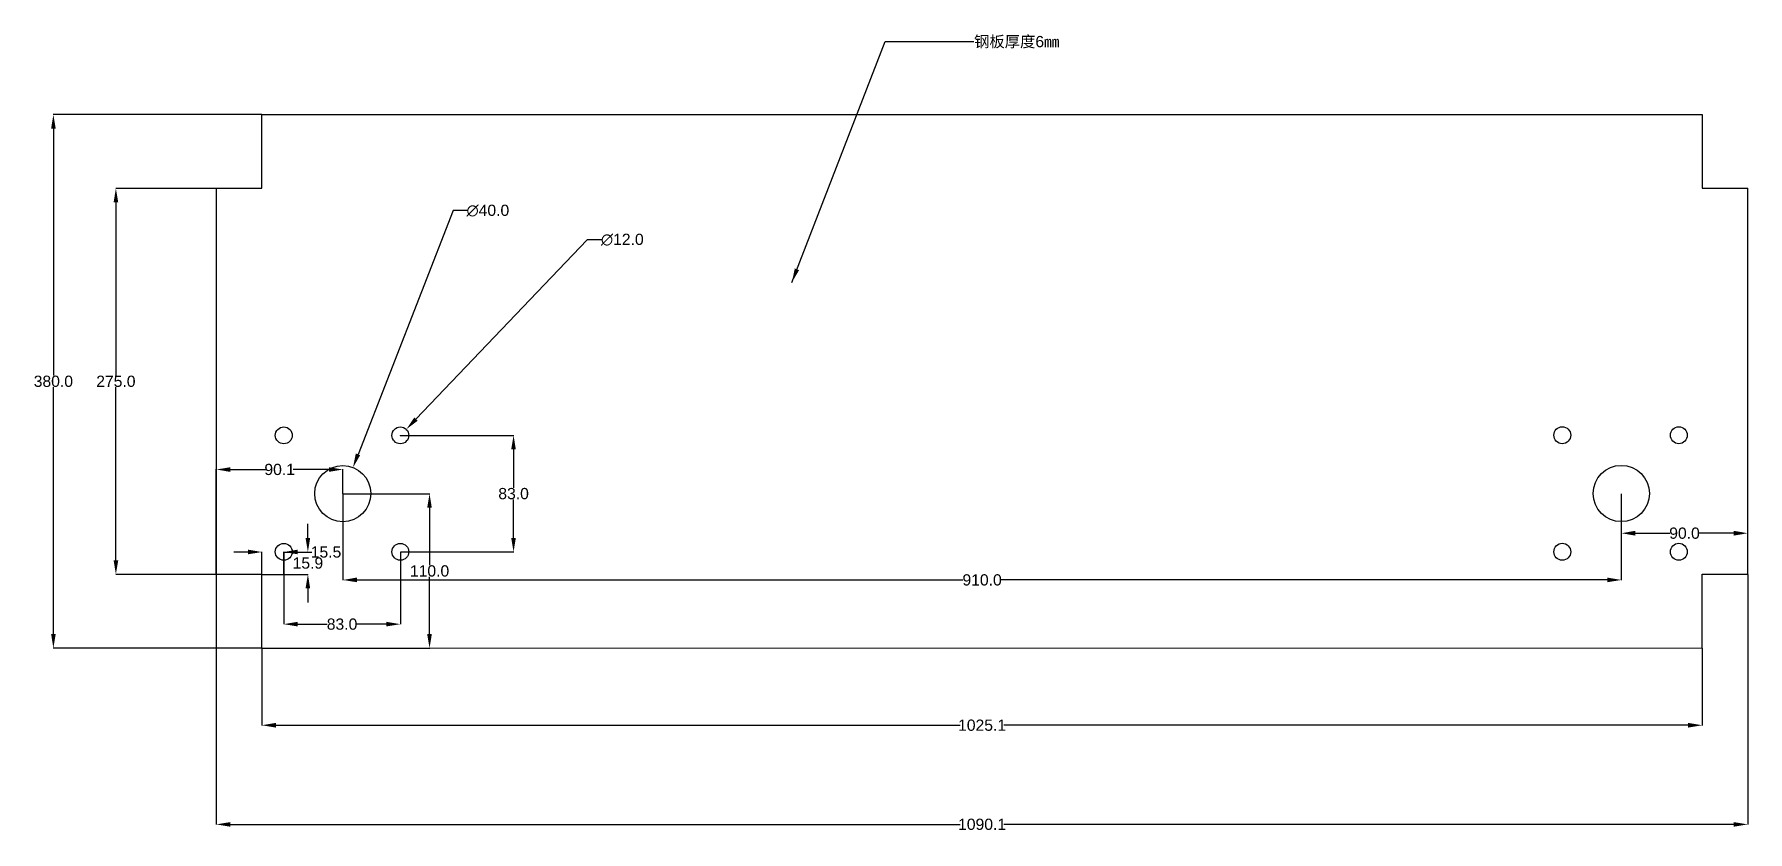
# Model space of a CAD drawing. Header units: millimetres. Extents: x -145 to 1075, y -131 to 437.
import ezdxf

# ---------------------------------------------------------------- set-up
doc = ezdxf.new("R2010")
doc.units = ezdxf.units.MM
doc.styles.get("Standard").update_dxf_attribs({"font": 'arial.ttf'})
doc.dimstyles.get("Standard").update_dxf_attribs({"dimtxt": 8, "dimasz": 10, "dimexe": 0.18, "dimexo": 0.0625, "dimgap": 0.09, "dimtad": 0, "dimtih": 1, "dimtoh": 1, "dimdec": 1, "dimzin": 0, "dimdsep": 46, "dimtxsty": 'Standard', "dimcen": 0.09, "dimclrd": 3, "dimclre": 3, "dimclrt": 3, "dimadec": 0, "dimazin": 0, "dimtfac": 1, "dimtdec": 1, "dimtofl": 0, "dimtmove": 0, "dimatfit": 3, "dimfxl": 1, "dimtolj": 1, "dimtzin": 0, "dimarcsym": 0})

# ---------------------------------------------------------------- blocks, each defined once
blk = doc.blocks.new('*D1')
at = {"color": 3, "lineweight": -2, "transparency": 16777216}
for p, q in [((17.3, 379.9), (-131.2, 379.9)), ((-131.1, 369.9), (-131.1, 194.1)), ((-131.1, 9.9), (-131.1, 185.7)), ((17.3, -0.1), (-131.2, -0.1))]:
    blk.add_line(p, q, dxfattribs=at)
at = {"color": 3, "transparency": 16777216}
for points in [[(-132.7, 369.9), (-129.4, 369.9), (-131.1, 379.9)], [(-132.7, 9.9), (-129.4, 9.9), (-131.1, -0.1)]]:
    blk.add_solid(points, dxfattribs=at)
at = {"layer": 'Defpoints', "color": 0, "transparency": 16777216}
for p in [(-131.1, 379.9), (17.4, 379.9), (17.4, -0.1)]:
    blk.add_point(p, dxfattribs=at)
at = {"color": 3, "transparency": 16777216, "insert": (-131.1, 189.9), "char_height": 8, "attachment_point": 5}
blk.add_mtext('\\A1;380.0', dxfattribs=at)
blk = doc.blocks.new('*D2')
at = {"color": 3, "lineweight": -2, "transparency": 16777216}
for p, q in [((-15.2, 327.4), (-86.7, 327.4)), ((-86.6, 317.4), (-86.6, 194.1)), ((-86.6, 62.4), (-86.6, 185.7)), ((-15.2, 52.4), (-86.7, 52.4))]:
    blk.add_line(p, q, dxfattribs=at)
at = {"color": 3, "transparency": 16777216}
for points in [[(-88.2, 317.4), (-84.9, 317.4), (-86.6, 327.4)], [(-88.2, 62.4), (-84.9, 62.4), (-86.6, 52.4)]]:
    blk.add_solid(points, dxfattribs=at)
at = {"layer": 'Defpoints', "color": 0, "transparency": 16777216}
for p in [(-86.6, 327.4), (-15.1, 327.4), (-15.1, 52.4)]:
    blk.add_point(p, dxfattribs=at)
at = {"color": 3, "transparency": 16777216, "insert": (-86.6, 189.9), "char_height": 8, "attachment_point": 5}
blk.add_mtext('\\A1;275.0', dxfattribs=at)
blk = doc.blocks.new('*D3')
at = {"color": 3, "lineweight": -2, "transparency": 16777216}
for p, q in [((116, 151.4), (196.6, 151.4)), ((196.5, 141.4), (196.5, 114.1)), ((196.5, 78.4), (196.5, 105.7)), ((116, 68.4), (196.6, 68.4))]:
    blk.add_line(p, q, dxfattribs=at)
at = {"color": 3, "transparency": 16777216}
for points in [[(194.8, 141.4), (198.1, 141.4), (196.5, 151.4)], [(194.8, 78.4), (198.1, 78.4), (196.5, 68.4)]]:
    blk.add_solid(points, dxfattribs=at)
at = {"layer": 'Defpoints', "color": 0, "transparency": 16777216}
for p in [(115.9, 151.4), (196.5, 151.4), (115.9, 68.4)]:
    blk.add_point(p, dxfattribs=at)
at = {"color": 3, "transparency": 16777216, "insert": (196.5, 109.9), "char_height": 8, "attachment_point": 5}
blk.add_mtext('\\A1;83.0', dxfattribs=at)
blk = doc.blocks.new('*D4')
at = {"color": 3, "lineweight": -2, "transparency": 16777216}
for p, q in [((32.9, 68.3), (32.9, 16.8)), ((115.9, 68.3), (115.9, 16.8)), ((42.9, 16.9), (63.9, 16.9)), ((105.9, 16.9), (84.9, 16.9))]:
    blk.add_line(p, q, dxfattribs=at)
at = {"color": 3, "transparency": 16777216}
for points in [[(42.9, 18.6), (42.9, 15.3), (32.9, 16.9)], [(105.9, 18.6), (105.9, 15.3), (115.9, 16.9)]]:
    blk.add_solid(points, dxfattribs=at)
at = {"layer": 'Defpoints', "color": 0, "transparency": 16777216}
for p in [(32.9, 68.4), (115.9, 68.4), (115.9, 16.9)]:
    blk.add_point(p, dxfattribs=at)
at = {"color": 3, "transparency": 16777216, "insert": (74.4, 16.9), "char_height": 8, "attachment_point": 5}
blk.add_mtext('\\A1;83.0', dxfattribs=at)
blk = doc.blocks.new('*D5')
at = {"color": 3, "lineweight": -2, "transparency": 16777216}
for p, q in [((153.4, 311.5), (85.8, 137.9)), ((163.4, 311.5), (153.4, 311.5)), ((74.8, 109.9), (75, 109.9)), ((74.9, 109.8), (74.9, 110))]:
    blk.add_line(p, q, dxfattribs=at)
at = {"color": 3, "transparency": 16777216}
blk.add_solid([(84.2, 138.5), (87.3, 137.3), (82.2, 128.5)], dxfattribs=at)
at = {"layer": 'Defpoints', "color": 0, "transparency": 16777216}
for p in [(82.2, 128.5), (67.7, 91.3)]:
    blk.add_point(p, dxfattribs=at)
at = {"color": 3, "transparency": 16777216, "insert": (178.2, 311.5), "char_height": 8, "attachment_point": 5}
blk.add_mtext('\\A1;∅40.0', dxfattribs=at)
blk = doc.blocks.new('*D6')
at = {"color": 3, "lineweight": -2, "transparency": 16777216}
for p, q in [((249, 290.8), (127, 163)), ((259, 290.8), (249, 290.8)), ((115.8, 151.4), (116, 151.4)), ((115.9, 151.3), (115.9, 151.5))]:
    blk.add_line(p, q, dxfattribs=at)
at = {"color": 3, "transparency": 16777216}
blk.add_solid([(125.8, 164.1), (128.2, 161.8), (120.1, 155.7)], dxfattribs=at)
at = {"layer": 'Defpoints', "color": 0, "transparency": 16777216}
for p in [(111.8, 147.1), (120.1, 155.7)]:
    blk.add_point(p, dxfattribs=at)
at = {"color": 3, "transparency": 16777216, "insert": (273.9, 290.8), "char_height": 8, "attachment_point": 5}
blk.add_mtext('\\A1;∅12.0', dxfattribs=at)
blk = doc.blocks.new('*D7')
at = {"color": 3, "lineweight": -2, "transparency": 16777216}
for p, q in [((7.4, 68.3), (-2.6, 68.3)), ((17.4, 52.5), (17.4, 68.5)), ((32.9, 52.5), (32.9, 68.5)), ((42.9, 68.3), (52.9, 68.3))]:
    blk.add_line(p, q, dxfattribs=at)
at = {"color": 3, "transparency": 16777216}
for points in [[(7.4, 70), (7.4, 66.7), (17.4, 68.3)], [(42.9, 70), (42.9, 66.7), (32.9, 68.3)]]:
    blk.add_solid(points, dxfattribs=at)
at = {"layer": 'Defpoints', "color": 0, "transparency": 16777216}
for p in [(32.9, 68.3), (17.4, 52.4), (32.9, 52.4)]:
    blk.add_point(p, dxfattribs=at)
at = {"color": 3, "transparency": 16777216, "insert": (63, 68.3), "char_height": 8, "attachment_point": 5}
blk.add_mtext('\\A1;15.5', dxfattribs=at)
blk = doc.blocks.new('*D8')
at = {"color": 3, "lineweight": -2, "transparency": 16777216}
for p, q in [((75, 109.8), (75, 48.3)), ((985, 109.8), (985, 48.3)), ((85, 48.4), (516.4, 48.4)), ((975, 48.4), (543.6, 48.4))]:
    blk.add_line(p, q, dxfattribs=at)
at = {"color": 3, "transparency": 16777216}
for points in [[(85, 50.1), (85, 46.8), (75, 48.4)], [(975, 50.1), (975, 46.8), (985, 48.4)]]:
    blk.add_solid(points, dxfattribs=at)
at = {"layer": 'Defpoints', "color": 0, "transparency": 16777216}
for p in [(75, 109.9), (985, 109.9), (985, 48.4)]:
    blk.add_point(p, dxfattribs=at)
at = {"color": 3, "transparency": 16777216, "insert": (530, 48.4), "char_height": 8, "attachment_point": 5}
blk.add_mtext('\\A1;910.0', dxfattribs=at)
blk = doc.blocks.new('*D9')
at = {"color": 3, "lineweight": -2, "transparency": 16777216}
for p, q in [((17.4, -0.2), (17.4, -55.3)), ((1042.5, -0.1), (1042.5, -55.3)), ((27.4, -55.1), (514.4, -55.1)), ((1032.5, -55.1), (545.5, -55.1))]:
    blk.add_line(p, q, dxfattribs=at)
at = {"color": 3, "transparency": 16777216}
for points in [[(27.4, -53.4), (27.4, -56.8), (17.4, -55.1)], [(1032.5, -53.4), (1032.5, -56.8), (1042.5, -55.1)]]:
    blk.add_solid(points, dxfattribs=at)
at = {"layer": 'Defpoints', "color": 0, "transparency": 16777216}
for p in [(1042.5, 0), (17.4, -0.1), (1042.5, -55.1)]:
    blk.add_point(p, dxfattribs=at)
at = {"color": 3, "transparency": 16777216, "insert": (530, -55.1), "char_height": 8, "attachment_point": 5}
blk.add_mtext('\\A1;1025.1', dxfattribs=at)
blk = doc.blocks.new('*D10')
at = {"color": 3, "lineweight": -2, "transparency": 16777216}
for p, q in [((-15.1, 52.3), (-15.1, -125.9)), ((1075, 52.4), (1075, -125.9)), ((-5.1, -125.7), (514.4, -125.7)), ((1065, -125.7), (545.5, -125.7))]:
    blk.add_line(p, q, dxfattribs=at)
at = {"color": 3, "transparency": 16777216}
for points in [[(-5.1, -124.1), (-5.1, -127.4), (-15.1, -125.7)], [(1065, -124.1), (1065, -127.4), (1075, -125.7)]]:
    blk.add_solid(points, dxfattribs=at)
at = {"layer": 'Defpoints', "color": 0, "transparency": 16777216}
for p in [(-15.1, 52.4), (1075, 52.5), (1075, -125.7)]:
    blk.add_point(p, dxfattribs=at)
at = {"color": 3, "transparency": 16777216, "insert": (530, -125.7), "char_height": 8, "attachment_point": 5}
blk.add_mtext('\\A1;1090.1', dxfattribs=at)
blk = doc.blocks.new('*D11')
at = {"color": 3, "lineweight": -2, "transparency": 16777216}
for p, q in [((-15.1, 52.5), (-15.1, 127.3)), ((-5.1, 127.1), (20.2, 127.1)), ((65, 127.1), (39.7, 127.1)), ((75, 109.9), (75, 127.3))]:
    blk.add_line(p, q, dxfattribs=at)
at = {"color": 3, "transparency": 16777216}
for points in [[(-5.1, 128.7), (-5.1, 125.4), (-15.1, 127.1)], [(65, 128.7), (65, 125.4), (75, 127.1)]]:
    blk.add_solid(points, dxfattribs=at)
at = {"layer": 'Defpoints', "color": 0, "transparency": 16777216}
for p in [(-15.1, 127.1), (75, 109.8), (-15.1, 52.4)]:
    blk.add_point(p, dxfattribs=at)
at = {"color": 3, "transparency": 16777216, "insert": (30, 127.1), "char_height": 8, "attachment_point": 5}
blk.add_mtext('\\A1;90.1', dxfattribs=at)
blk = doc.blocks.new('*D12')
at = {"color": 3, "lineweight": -2, "transparency": 16777216}
for p, q in [((985, 109.8), (985, 81.5)), ((995, 81.7), (1019.5, 81.7)), ((1065, 81.7), (1040.5, 81.7)), ((1075, 52.6), (1075, 81.9))]:
    blk.add_line(p, q, dxfattribs=at)
at = {"color": 3, "transparency": 16777216}
for points in [[(995, 83.4), (995, 80), (985, 81.7)], [(1065, 83.4), (1065, 80), (1075, 81.7)]]:
    blk.add_solid(points, dxfattribs=at)
at = {"layer": 'Defpoints', "color": 0, "transparency": 16777216}
for p in [(985, 109.8), (1075, 81.7), (1075, 52.5)]:
    blk.add_point(p, dxfattribs=at)
at = {"color": 3, "transparency": 16777216, "insert": (1030, 81.7), "char_height": 8, "attachment_point": 5}
blk.add_mtext('\\A1;90.0', dxfattribs=at)
blk = doc.blocks.new('*D13')
at = {"color": 3, "lineweight": -2, "transparency": 16777216}
for p, q in [((50.1, 78.3), (50.1, 88.3)), ((33, 68.3), (50.3, 68.3)), ((17.5, 52.4), (50.3, 52.4)), ((50.1, 42.4), (50.1, 32.4))]:
    blk.add_line(p, q, dxfattribs=at)
at = {"color": 3, "transparency": 16777216}
for points in [[(48.4, 78.3), (51.7, 78.3), (50.1, 68.3)], [(48.4, 42.4), (51.7, 42.4), (50.1, 52.4)]]:
    blk.add_solid(points, dxfattribs=at)
at = {"layer": 'Defpoints', "color": 0, "transparency": 16777216}
for p in [(32.9, 68.3), (17.4, 52.4), (50.1, 52.4)]:
    blk.add_point(p, dxfattribs=at)
at = {"color": 3, "transparency": 16777216, "insert": (50.1, 60.4), "char_height": 8, "attachment_point": 5}
blk.add_mtext('\\A1;15.9', dxfattribs=at)
blk = doc.blocks.new('*D14')
at = {"color": 3, "lineweight": -2, "transparency": 16777216}
for p, q in [((75.1, 109.8), (136.9, 109.8)), ((136.7, 99.8), (136.7, 59)), ((136.7, 9.8), (136.7, 50.7)), ((17.5, -0.2), (136.9, -0.2))]:
    blk.add_line(p, q, dxfattribs=at)
at = {"color": 3, "transparency": 16777216}
for points in [[(135, 99.8), (138.3, 99.8), (136.7, 109.8)], [(135, 9.8), (138.3, 9.8), (136.7, -0.2)]]:
    blk.add_solid(points, dxfattribs=at)
at = {"layer": 'Defpoints', "color": 0, "transparency": 16777216}
for p in [(75, 109.8), (17.4, -0.2), (136.7, -0.2)]:
    blk.add_point(p, dxfattribs=at)
at = {"color": 3, "transparency": 16777216, "insert": (136.7, 54.8), "char_height": 8, "attachment_point": 5}
blk.add_mtext('\\A1;110.0', dxfattribs=at)

msp = doc.modelspace()

# ---------------------------------------------------------------- linework, layer by layer
for p, q in [((17.41, 327.41), (17.41, 379.91)), ((17.41, 379.91), (1042.5, 379.91)), ((1042.5, 380), (1042.5, 327.5)), ((-15.09, 327.41), (17.41, 327.41)), ((1042.5, 327.5), (1075, 327.5)), ((17.41, 52.41), (-15.09, 52.41)), ((17.41, -0.09), (17.41, 52.41)), ((1042.5, 0), (1042.5, 52.5)), ((1042.5, 52.5), (1075, 52.5)), ((17.41, -0.09), (1042.5, 0))]:
    msp.add_line(p, q)
for points in [[(-15.09, 327.41), (-15.09, 52.41)], [(1075, 52.5), (1075, 327.5)]]:
    msp.add_lwpolyline(points)
for centre, radius in [((32.91, 151.41), 6), ((115.91, 151.41), 6), ((943, 151.5), 6), ((1026, 151.5), 6), ((74.91, 109.91), 20), ((985, 110), 20), ((32.91, 68.41), 6), ((115.91, 68.41), 6), ((943, 68.5), 6), ((1026, 68.5), 6)]:
    msp.add_circle(centre, radius)

# ---------------------------------------------------------------- texts
at = {"color": 3, "insert": (524.27, 435.96), "char_height": 8, "width": 162.3961, "attachment_point": 1}
msp.add_mtext('{\\fSimSun|b0|i0|c134|p2;钢板厚度}6{\\fSimSun|b0|i0|c134|p2;mm}', dxfattribs=at)

# ---------------------------------------------------------------- dimensions: what is measured, and where the dimension line sits
for base, p1, p2, picture, middle in [((-131.05, 379.91), (17.41, -0.09), (17.41, 379.91), '*D1', (-131.05, 189.91)), ((-86.55, 327.41), (-15.09, 52.41), (-15.09, 327.41), '*D2', (-86.55, 189.91)), ((196.46, 151.41), (115.91, 68.41), (115.91, 151.41), '*D3', (196.46, 109.91)), ((136.67, -0.15), (75, 109.85), (17.41, -0.15), '*D14', (136.67, 54.85)), ((50.08, 52.41), (32.91, 68.35), (17.41, 52.41), '*D13', (50.08, 60.38))]:
    dim = msp.add_linear_dim(base=base, p1=p1, p2=p2, angle=90, dimstyle='Standard')
    dim.commit()
    dim.dimension.update_dxf_attribs({"geometry": picture, "text_midpoint": middle})
for p1, p2, picture, middle in [((67.66, 91.27), (82.16, 128.55), '*D5', (178.19, 311.51)), ((111.77, 147.07), (120.05, 155.75), '*D6', (273.85, 290.83))]:
    dim = msp.add_diameter_dim_2p(p1=p1, p2=p2, dimstyle='Standard')
    dim.commit()
    dim.dimension.update_dxf_attribs({"geometry": picture, "text_midpoint": middle, "dimtype": 163})
for base, p1, p2, picture, middle in [((-15.09, 127.08), (75, 109.85), (-15.09, 52.41), '*D11', (29.95, 127.08)), ((985, 48.44), (75, 109.91), (985, 109.91), '*D8', (530, 48.44)), ((1075, 81.69), (985, 109.85), (1075, 52.5), '*D12', (1030, 81.69)), ((32.91, 68.35), (17.41, 52.41), (32.91, 52.41), '*D7', (63.04, 68.35)), ((115.91, 16.94), (32.91, 68.41), (115.91, 68.41), '*D4', (74.41, 16.94)), ((1075, -125.73), (-15.09, 52.41), (1075, 52.5), '*D10', (529.96, -125.73)), ((1042.5, -55.12), (17.41, -0.09), (1042.5, 0), '*D9', (529.96, -55.12))]:
    dim = msp.add_linear_dim(base=base, p1=p1, p2=p2, dimstyle='Standard')
    dim.commit()
    dim.dimension.update_dxf_attribs({"geometry": picture, "text_midpoint": middle})

# ---------------------------------------------------------------- leaders
at = {"annotation_type": 0, "has_hookline": 1, "hookline_direction": 0, "text_width": 63.02}
msp.add_leader([(394.6, 260.4), (461.07, 431.96), (524.18, 431.96)], dimstyle='Standard', override={"dimgap": 0.09, "dimtad": 0}, dxfattribs=at)

doc.saveas('drawing.dxf')
